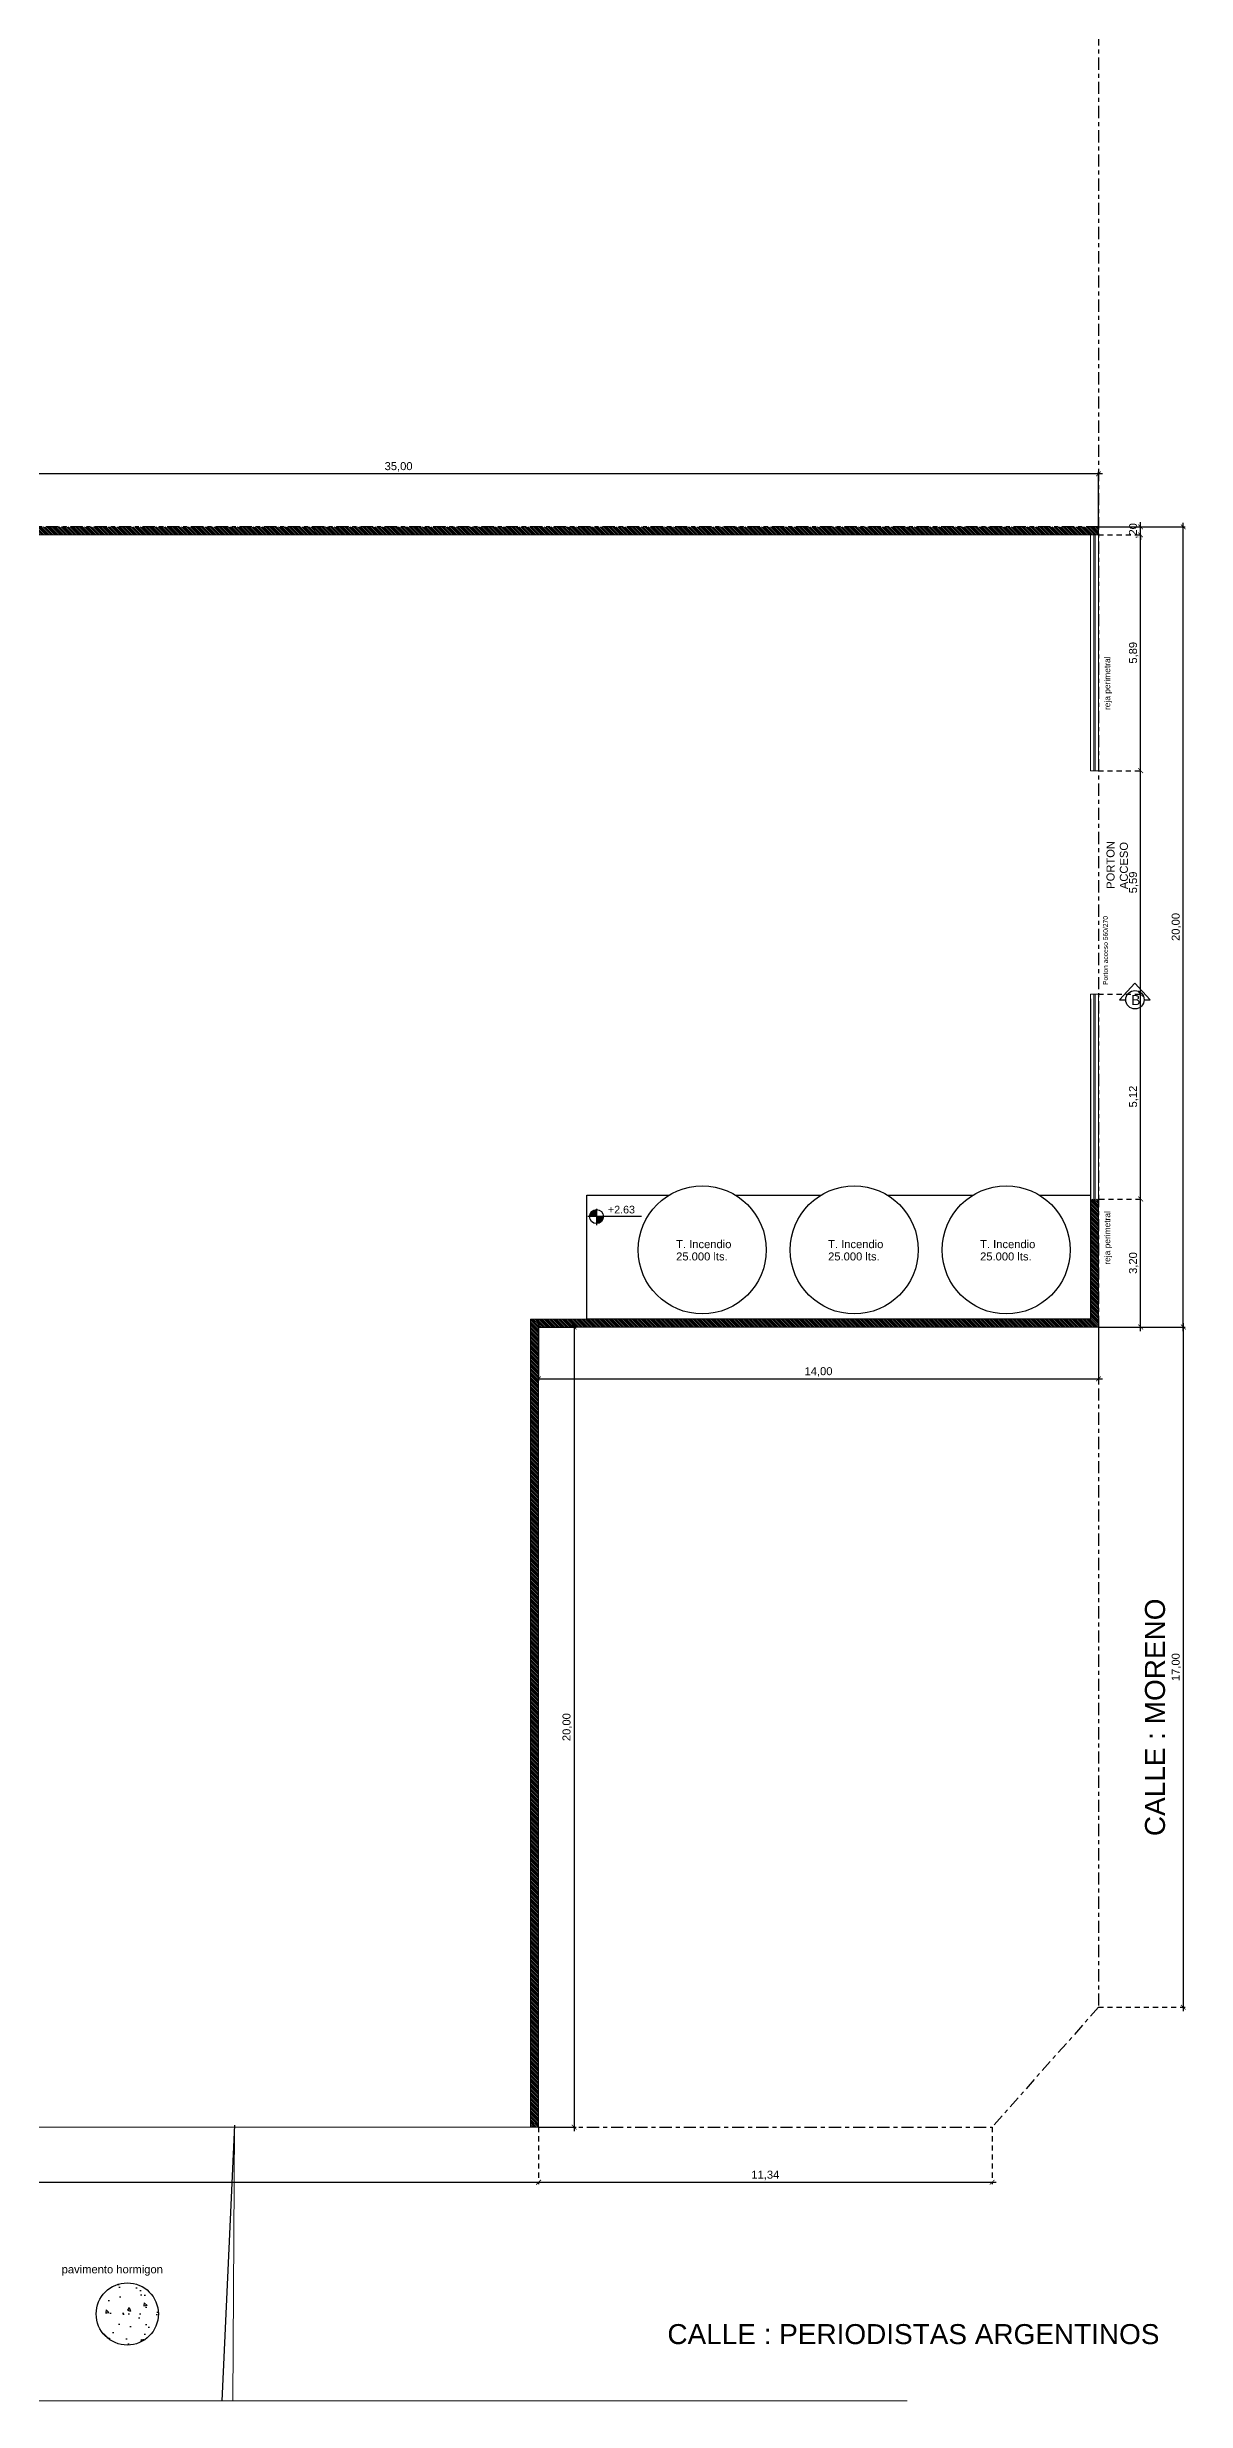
# Model space of a CAD drawing. Header units: metres. Extents: x 1166 to 1459, y -137 to 62.
# Drawn here: x 1430.9 to 1459.4, y -44.8 to 14.1 of the extents above; entities that cross this region are included whole.
import ezdxf

# ---------------------------------------------------------------- set-up
doc = ezdxf.new("R2010")
doc.units = ezdxf.units.M
doc.header["$LTSCALE"] = 0.508
doc.header["$PDMODE"] = 1
doc.header["$PDSIZE"] = -2
doc.linetypes.add('ACAD_ISO10W100', pattern=[18, 12, -3, 0, -3])
doc.linetypes.add('HIDDEN', pattern=[0.375, 0.25, -0.125])
doc.layers.get('0').update_dxf_attribs({"color": 9})
doc.layers.get('Defpoints').update_dxf_attribs({"color": 9})
for name, color, linetype in [('1-EJES', 9, 'ACAD_ISO10W100'), ('2-Corte', 9, 'Continuous'), ('2-Desig-Carp', 9, 'Continuous'), ('2-texto', 9, 'Continuous'), ('3-muros', 9, 'Continuous'), ('3-VISTA', 9, 'Continuous'), ('4-carpinterias', 9, 'Continuous'), ('7-artef', 9, 'Continuous'), ('8-cotas-100', 9, 'Continuous'), ('8-NIVEL-1-50', 9, 'Continuous'), ('9-Hatch', 9, 'Continuous'), ('9-Hatch existente', 9, 'Continuous'), ('9-PISOS', 9, 'Continuous'), ('artef', 9, 'Continuous')]:
    doc.layers.add(name, color=color, linetype=linetype)
doc.styles.add('swiss', font='swissel.ttf')
doc.dimstyles.new('dim-100', dxfattribs={"dimtxt": 0.2, "dimasz": 0.12, "dimexe": 0.05, "dimexo": 0, "dimgap": 0.05, "dimtad": 1, "dimzin": 4, "dimtxsty": 'swiss', "dimblk": 'ARCHTICK', "dimcen": 0.5, "dimdle": 0.1, "dimclrd": 256, "dimclre": 252, "dimclrt": 256, "dimadec": 0, "dimazin": 0, "dimtfac": 1, "dimtix": 1, "dimtmove": 2, "dimatfit": 3, "dimldrblk": 'OPEN30', "dimfxl": 0.05, "dimtolj": 1, "dimtzin": 0, "dimarcsym": 0})
pattern_1 = [(315, (120, 0), (0.0224506403, 0.0224506403), [])]

# ---------------------------------------------------------------- blocks, each defined once
blk = doc.blocks.new('_ARCHTICK')
at = {"color": 0, "linetype": 'ByBlock', "const_width": 0.15}
blk.add_lwpolyline([(-0.5, -0.5), (0.5, 0.5)], dxfattribs=at)
blk = doc.blocks.new('*D250')
at = {"layer": '8-cotas-100', "color": 252, "linetype": 'Continuous', "lineweight": -2, "transparency": 16777216}
for p, q in [((1443.174, -17.917), (1443.174, -19.261)), ((1457.174, -17.917), (1457.174, -19.261))]:
    blk.add_line(p, q, dxfattribs=at)
at = {"layer": '8-cotas-100', "linetype": 'Continuous', "lineweight": -2, "transparency": 16777216}
blk.add_line((1443.074, -19.211), (1457.274, -19.211), dxfattribs=at)
at = {"layer": 'Defpoints', "color": 0, "linetype": 'Continuous', "transparency": 16777216}
for p in [(1443.174, -17.917), (1457.174, -17.917), (1457.174, -19.211)]:
    blk.add_point(p, dxfattribs=at)
at = {"layer": '8-cotas-100', "linetype": 'Continuous', "lineweight": -2, "transparency": 16777216, "xscale": 0.12, "yscale": 0.12, "zscale": 0.12, "rotation": 180}
blk.add_blockref('_ARCHTICK', (1443.174, -19.211), dxfattribs=at)
at = {"layer": '8-cotas-100', "linetype": 'Continuous', "lineweight": -2, "transparency": 16777216, "xscale": 0.12, "yscale": 0.12, "zscale": 0.12}
blk.add_blockref('_ARCHTICK', (1457.174, -19.211), dxfattribs=at)
at = {"layer": '8-cotas-100', "linetype": 'Continuous', "lineweight": 0, "transparency": 16777216, "insert": (1450.174, -19.039), "char_height": 0.2, "attachment_point": 5, "style": 'swiss'}
blk.add_mtext('\\A1;14,00', dxfattribs=at)
blk = doc.blocks.new('_Open30')
at = {"color": 0, "linetype": 'ByBlock', "lineweight": -2}
for p, q in [((-1, 0.27), (0, 0)), ((0, 0), (-1, -0.27)), ((0, 0), (-1, 0))]:
    blk.add_line(p, q, dxfattribs=at)
blk = doc.blocks.new('*D251')
at = {"layer": '8-cotas-100', "color": 252, "linetype": 'Continuous', "lineweight": -2, "transparency": 16777216}
for p, q in [((1443.174, -17.917), (1444.113, -17.917)), ((1443.174, -37.917), (1444.113, -37.917))]:
    blk.add_line(p, q, dxfattribs=at)
at = {"layer": '8-cotas-100', "linetype": 'Continuous', "lineweight": -2, "transparency": 16777216}
blk.add_line((1444.063, -17.817), (1444.063, -38.017), dxfattribs=at)
at = {"layer": 'Defpoints', "color": 0, "linetype": 'Continuous', "transparency": 16777216}
for p in [(1443.174, -17.917), (1443.174, -37.917), (1444.063, -37.917)]:
    blk.add_point(p, dxfattribs=at)
at = {"layer": '8-cotas-100', "linetype": 'Continuous', "lineweight": -2, "transparency": 16777216, "xscale": 0.12, "yscale": 0.12, "zscale": 0.12}
for p, rotation in [((1444.063, -17.917), 90), ((1444.063, -37.917), 270)]:
    blk.add_blockref('_ARCHTICK', p, dxfattribs=dict(at, rotation=rotation))
at = {"layer": '8-cotas-100', "linetype": 'Continuous', "lineweight": 0, "transparency": 16777216, "insert": (1443.891, -27.917), "char_height": 0.2, "attachment_point": 5, "rotation": 90, "style": 'swiss'}
blk.add_mtext('\\A1;20,00', dxfattribs=at)
blk = doc.blocks.new('*D252')
at = {"layer": '8-cotas-100', "color": 252, "linetype": 'Continuous', "lineweight": -2, "transparency": 16777216}
for p, q in [((1457.174, 2.083), (1459.345, 2.083)), ((1457.174, -17.917), (1459.345, -17.917))]:
    blk.add_line(p, q, dxfattribs=at)
at = {"layer": '8-cotas-100', "linetype": 'Continuous', "lineweight": -2, "transparency": 16777216}
blk.add_line((1459.295, -18.017), (1459.295, 2.183), dxfattribs=at)
at = {"layer": 'Defpoints', "color": 0, "linetype": 'Continuous', "transparency": 16777216}
for p in [(1457.174, 2.083), (1459.295, 2.083), (1457.174, -17.917)]:
    blk.add_point(p, dxfattribs=at)
at = {"layer": '8-cotas-100', "linetype": 'Continuous', "lineweight": -2, "transparency": 16777216, "xscale": 0.12, "yscale": 0.12, "zscale": 0.12}
for p, rotation in [((1459.295, 2.083), 90), ((1459.295, -17.917), 270)]:
    blk.add_blockref('_ARCHTICK', p, dxfattribs=dict(at, rotation=rotation))
at = {"layer": '8-cotas-100', "linetype": 'Continuous', "lineweight": 0, "transparency": 16777216, "insert": (1459.123, -7.917), "char_height": 0.2, "attachment_point": 5, "rotation": 90, "style": 'swiss'}
blk.add_mtext('\\A1;20,00', dxfattribs=at)
blk = doc.blocks.new('*D253')
at = {"layer": '8-cotas-100', "linetype": 'Continuous', "lineweight": -2, "transparency": 16777216}
blk.add_line((1457.274, 3.411), (1422.074, 3.411), dxfattribs=at)
at = {"layer": '8-cotas-100', "color": 252, "linetype": 'Continuous', "lineweight": -2, "transparency": 16777216}
for p, q in [((1422.174, 2.083), (1422.174, 3.461)), ((1457.174, 2.083), (1457.174, 3.461))]:
    blk.add_line(p, q, dxfattribs=at)
at = {"layer": 'Defpoints', "color": 0, "linetype": 'Continuous', "transparency": 16777216}
for p in [(1422.174, 3.411), (1422.174, 2.083), (1457.174, 2.083)]:
    blk.add_point(p, dxfattribs=at)
at = {"layer": '8-cotas-100', "linetype": 'Continuous', "lineweight": -2, "transparency": 16777216, "xscale": 0.12, "yscale": 0.12, "zscale": 0.12, "rotation": 180}
blk.add_blockref('_ARCHTICK', (1422.174, 3.411), dxfattribs=at)
at = {"layer": '8-cotas-100', "linetype": 'Continuous', "lineweight": -2, "transparency": 16777216, "xscale": 0.12, "yscale": 0.12, "zscale": 0.12}
blk.add_blockref('_ARCHTICK', (1457.174, 3.411), dxfattribs=at)
at = {"layer": '8-cotas-100', "linetype": 'Continuous', "lineweight": 0, "transparency": 16777216, "insert": (1439.674, 3.583), "char_height": 0.2, "attachment_point": 5, "style": 'swiss'}
blk.add_mtext('\\A1;35,00', dxfattribs=at)
blk = doc.blocks.new('*D258')
at = {"layer": '8-cotas-100', "color": 252, "linetype": 'HIDDEN', "lineweight": -2, "transparency": 16777216}
for p, q in [((1457.194, -17.917), (1459.345, -17.917)), ((1457.174, -34.917), (1459.345, -34.917))]:
    blk.add_line(p, q, dxfattribs=at)
at = {"layer": '8-cotas-100', "linetype": 'Continuous', "lineweight": -2, "transparency": 16777216}
blk.add_line((1459.295, -17.817), (1459.295, -35.017), dxfattribs=at)
at = {"layer": 'Defpoints', "color": 0, "linetype": 'Continuous', "transparency": 16777216}
for p in [(1457.194, -17.917), (1457.174, -34.917), (1459.295, -34.917)]:
    blk.add_point(p, dxfattribs=at)
at = {"layer": '8-cotas-100', "linetype": 'Continuous', "lineweight": -2, "transparency": 16777216, "xscale": 0.12, "yscale": 0.12, "zscale": 0.12}
for p, rotation in [((1459.295, -17.917), 90), ((1459.295, -34.917), 270)]:
    blk.add_blockref('_ARCHTICK', p, dxfattribs=dict(at, rotation=rotation))
at = {"layer": '8-cotas-100', "linetype": 'Continuous', "lineweight": 0, "transparency": 16777216, "insert": (1459.123, -26.417), "char_height": 0.2, "attachment_point": 5, "rotation": 90, "style": 'swiss'}
blk.add_mtext('\\A1;17,00', dxfattribs=at)
blk = doc.blocks.new('*D263')
at = {"layer": '8-cotas-100', "color": 252, "linetype": 'HIDDEN', "lineweight": -2, "transparency": 16777216}
for p, q in [((1378.574, -37.917), (1378.574, -39.343)), ((1443.174, -37.917), (1443.174, -39.343))]:
    blk.add_line(p, q, dxfattribs=at)
at = {"layer": '8-cotas-100', "linetype": 'Continuous', "lineweight": -2, "transparency": 16777216}
blk.add_line((1378.474, -39.293), (1443.274, -39.293), dxfattribs=at)
at = {"layer": 'Defpoints', "color": 0, "linetype": 'Continuous', "transparency": 16777216}
for p in [(1378.574, -37.917), (1443.174, -37.917), (1443.174, -39.293)]:
    blk.add_point(p, dxfattribs=at)
at = {"layer": '8-cotas-100', "linetype": 'Continuous', "lineweight": -2, "transparency": 16777216, "xscale": 0.12, "yscale": 0.12, "zscale": 0.12, "rotation": 180}
blk.add_blockref('_ARCHTICK', (1378.574, -39.293), dxfattribs=at)
at = {"layer": '8-cotas-100', "linetype": 'Continuous', "lineweight": -2, "transparency": 16777216, "xscale": 0.12, "yscale": 0.12, "zscale": 0.12}
blk.add_blockref('_ARCHTICK', (1443.174, -39.293), dxfattribs=at)
at = {"layer": '8-cotas-100', "linetype": 'Continuous', "lineweight": 0, "transparency": 16777216, "insert": (1410.874, -39.122), "char_height": 0.2, "attachment_point": 5, "style": 'swiss'}
blk.add_mtext('\\A1;64,60', dxfattribs=at)
blk = doc.blocks.new('*D264')
at = {"layer": '8-cotas-100', "color": 252, "linetype": 'HIDDEN', "lineweight": -2, "transparency": 16777216}
for p, q in [((1443.174, -37.917), (1443.174, -39.343)), ((1454.514, -37.917), (1454.514, -39.343))]:
    blk.add_line(p, q, dxfattribs=at)
at = {"layer": '8-cotas-100', "linetype": 'Continuous', "lineweight": -2, "transparency": 16777216}
blk.add_line((1443.074, -39.293), (1454.614, -39.293), dxfattribs=at)
at = {"layer": 'Defpoints', "color": 0, "linetype": 'Continuous', "transparency": 16777216}
for p in [(1443.174, -37.917), (1454.514, -37.917), (1454.514, -39.293)]:
    blk.add_point(p, dxfattribs=at)
at = {"layer": '8-cotas-100', "linetype": 'Continuous', "lineweight": -2, "transparency": 16777216, "xscale": 0.12, "yscale": 0.12, "zscale": 0.12, "rotation": 180}
blk.add_blockref('_ARCHTICK', (1443.174, -39.293), dxfattribs=at)
at = {"layer": '8-cotas-100', "linetype": 'Continuous', "lineweight": -2, "transparency": 16777216, "xscale": 0.12, "yscale": 0.12, "zscale": 0.12}
blk.add_blockref('_ARCHTICK', (1454.514, -39.293), dxfattribs=at)
at = {"layer": '8-cotas-100', "linetype": 'Continuous', "lineweight": 0, "transparency": 16777216, "insert": (1448.844, -39.122), "char_height": 0.2, "attachment_point": 5, "style": 'swiss'}
blk.add_mtext('\\A1;11,34', dxfattribs=at)
blk = doc.blocks.new('*D245')
at = {"layer": '3-muros', "linetype": 'Continuous', "lineweight": -2, "transparency": 16777216}
blk.add_line((1458.227, -18.017), (1458.227, -14.617), dxfattribs=at)
at = {"layer": '3-muros', "color": 252, "linetype": 'HIDDEN', "lineweight": -2, "transparency": 16777216}
for p, q in [((1457.194, -14.717), (1458.277, -14.717)), ((1457.194, -17.917), (1458.277, -17.917))]:
    blk.add_line(p, q, dxfattribs=at)
at = {"layer": 'Defpoints', "color": 0, "linetype": 'Continuous', "transparency": 16777216}
for p in [(1457.194, -14.717), (1458.227, -14.717), (1457.194, -17.917)]:
    blk.add_point(p, dxfattribs=at)
at = {"layer": '3-muros', "linetype": 'Continuous', "lineweight": -2, "transparency": 16777216, "xscale": 0.12, "yscale": 0.12, "zscale": 0.12}
for p, rotation in [((1458.227, -14.717), 90), ((1458.227, -17.917), 270)]:
    blk.add_blockref('_ARCHTICK', p, dxfattribs=dict(at, rotation=rotation))
at = {"layer": '3-muros', "linetype": 'Continuous', "lineweight": 0, "transparency": 16777216, "insert": (1458.056, -16.317), "char_height": 0.2, "attachment_point": 5, "rotation": 90, "style": 'swiss'}
blk.add_mtext('\\A1;3,20', dxfattribs=at)
blk = doc.blocks.new('*D246')
at = {"layer": '3-muros', "color": 252, "linetype": 'HIDDEN', "lineweight": -2, "transparency": 16777216}
for p, q in [((1457.174, -9.596), (1458.277, -9.596)), ((1457.194, -14.717), (1458.277, -14.717))]:
    blk.add_line(p, q, dxfattribs=at)
at = {"layer": '3-muros', "linetype": 'Continuous', "lineweight": -2, "transparency": 16777216}
blk.add_line((1458.227, -14.817), (1458.227, -9.496), dxfattribs=at)
at = {"layer": 'Defpoints', "color": 0, "linetype": 'Continuous', "transparency": 16777216}
for p in [(1457.174, -9.596), (1458.227, -9.596), (1457.194, -14.717)]:
    blk.add_point(p, dxfattribs=at)
at = {"layer": '3-muros', "linetype": 'Continuous', "lineweight": -2, "transparency": 16777216, "xscale": 0.12, "yscale": 0.12, "zscale": 0.12}
for p, rotation in [((1458.227, -9.596), 90), ((1458.227, -14.717), 270)]:
    blk.add_blockref('_ARCHTICK', p, dxfattribs=dict(at, rotation=rotation))
at = {"layer": '3-muros', "linetype": 'Continuous', "lineweight": 0, "transparency": 16777216, "insert": (1458.056, -12.157), "char_height": 0.2, "attachment_point": 5, "rotation": 90, "style": 'swiss'}
blk.add_mtext('\\A1;5,12', dxfattribs=at)
blk = doc.blocks.new('*D247')
at = {"layer": '3-muros', "color": 252, "linetype": 'HIDDEN', "lineweight": -2, "transparency": 16777216}
for p, q in [((1457.174, -4.011), (1458.277, -4.011)), ((1457.174, -9.596), (1458.277, -9.596))]:
    blk.add_line(p, q, dxfattribs=at)
at = {"layer": '3-muros', "linetype": 'Continuous', "lineweight": -2, "transparency": 16777216}
blk.add_line((1458.227, -9.696), (1458.227, -3.911), dxfattribs=at)
at = {"layer": 'Defpoints', "color": 0, "linetype": 'Continuous', "transparency": 16777216}
for p in [(1457.174, -4.011), (1458.227, -4.011), (1457.174, -9.596)]:
    blk.add_point(p, dxfattribs=at)
at = {"layer": '3-muros', "linetype": 'Continuous', "lineweight": -2, "transparency": 16777216, "xscale": 0.12, "yscale": 0.12, "zscale": 0.12}
for p, rotation in [((1458.227, -4.011), 90), ((1458.227, -9.596), 270)]:
    blk.add_blockref('_ARCHTICK', p, dxfattribs=dict(at, rotation=rotation))
at = {"layer": '3-muros', "linetype": 'Continuous', "lineweight": 0, "transparency": 16777216, "insert": (1458.056, -6.804), "char_height": 0.2, "attachment_point": 5, "rotation": 90, "style": 'swiss'}
blk.add_mtext('\\A1;5,59', dxfattribs=at)
blk = doc.blocks.new('*D248')
at = {"layer": '3-muros', "color": 252, "linetype": 'HIDDEN', "lineweight": -2, "transparency": 16777216}
for p, q in [((1457.174, 1.883), (1458.277, 1.883)), ((1457.174, -4.011), (1458.277, -4.011))]:
    blk.add_line(p, q, dxfattribs=at)
at = {"layer": '3-muros', "linetype": 'Continuous', "lineweight": -2, "transparency": 16777216}
blk.add_line((1458.227, -4.111), (1458.227, 1.983), dxfattribs=at)
at = {"layer": 'Defpoints', "color": 0, "linetype": 'Continuous', "transparency": 16777216}
for p in [(1457.174, 1.883), (1458.227, 1.883), (1457.174, -4.011)]:
    blk.add_point(p, dxfattribs=at)
at = {"layer": '3-muros', "linetype": 'Continuous', "lineweight": -2, "transparency": 16777216, "xscale": 0.12, "yscale": 0.12, "zscale": 0.12}
for p, rotation in [((1458.227, 1.883), 90), ((1458.227, -4.011), 270)]:
    blk.add_blockref('_ARCHTICK', p, dxfattribs=dict(at, rotation=rotation))
at = {"layer": '3-muros', "linetype": 'Continuous', "lineweight": 0, "transparency": 16777216, "insert": (1458.056, -1.064), "char_height": 0.2, "attachment_point": 5, "rotation": 90, "style": 'swiss'}
blk.add_mtext('\\A1;5,89', dxfattribs=at)
blk = doc.blocks.new('*D249')
at = {"layer": '3-muros', "color": 252, "linetype": 'HIDDEN', "lineweight": -2, "transparency": 16777216}
for p, q in [((1457.174, 2.083), (1458.277, 2.083)), ((1457.174, 1.883), (1458.277, 1.883))]:
    blk.add_line(p, q, dxfattribs=at)
at = {"layer": '3-muros', "linetype": 'Continuous', "lineweight": -2, "transparency": 16777216}
for p, q in [((1458.227, 2.083), (1458.227, 2.203)), ((1458.227, 1.883), (1458.227, 2.083)), ((1458.227, 1.883), (1458.227, 1.763))]:
    blk.add_line(p, q, dxfattribs=at)
at = {"layer": 'Defpoints', "color": 0, "linetype": 'Continuous', "transparency": 16777216}
for p in [(1457.174, 2.083), (1457.174, 1.883), (1458.227, 2.083)]:
    blk.add_point(p, dxfattribs=at)
at = {"layer": '3-muros', "linetype": 'Continuous', "lineweight": -2, "transparency": 16777216, "xscale": 0.12, "yscale": 0.12, "zscale": 0.12}
for p, rotation in [((1458.227, 2.083), 270), ((1458.227, 1.883), 90)]:
    blk.add_blockref('_ARCHTICK', p, dxfattribs=dict(at, rotation=rotation))
at = {"layer": '3-muros', "linetype": 'Continuous', "lineweight": 0, "transparency": 16777216, "insert": (1458.056, 1.983), "char_height": 0.2, "attachment_point": 5, "rotation": 90, "style": 'swiss'}
blk.add_mtext('\\A1;,20', dxfattribs=at)
blk = doc.blocks.new('NIVEL-1-100')
h = blk.add_hatch(color=256)
h.paths.add_polyline_path([(0, 0.155, 0.414214), (-0.155, 0), (0, 0)])
h.paths.add_polyline_path([(0.155, 0), (0, 0), (0, -0.155, 0.414214)])
for p, q in [((1, 0), (-0.194, 0)), ((0, 0.174), (0, -0.192))]:
    blk.add_line(p, q)
blk.add_circle((0, 0), 0.155)
at = {"style": 'swiss'}
blk.add_attdef('+00.00', (0.111, 0.07), '', height=0.17, dxfattribs=at)

msp = doc.modelspace()

# ---------------------------------------------------------------- hatches: boundary and pattern name
at = {"layer": '9-Hatch'}
h = msp.add_hatch(dxfattribs=at)
h.set_pattern_fill('AR-CONC', color=256, scale=0.005, angle=-90)
h.set_pattern_definition([(320, (1687.6917, 340.6986), (-0.0796954, -0.9109233), [0.09525, -1.04775]), (265, (1687.6917, 340.6986), (0.9552842, 0.1762171), [0.0762, -0.838203]), (10.45144, (1687.685, 340.6227), (0.8755888, -0.7347062), [0.08095, -0.8904512]), (316.1842, (1687.9457, 340.6986), (-0.2102116, -1.3553952), [0.142875, -1.571625]), (6.63556, (1687.9281, 340.5857), (1.2371306, -1.1870207), [0.121425, -1.335678]), (261.18415, (1687.9457, 340.6986), (1.2371306, -1.1870207), [0.1143, -1.2572987]), (291, (1687.8822, 340.5716), (-0.511326, -0.758072), [0.09525, -1.04775]), (236, (1687.8822, 340.5716), (0.9209398, -0.3090101), [0.0762, -0.8382]), (341.45144, (1687.8396, 340.5084), (0.4096138, -1.0670821), [0.08095, -0.8904497]), (307.5, (1687.69167, 340.6986), (0.4227752, -0.01544302), [0, -0.82804, 0, -0.8509, 0, -0.841375]), (277.5, (1687.69167, 340.6986), (0.50090287, -0.3340983), [0, -0.48514, 0, -0.80899, 0, -0.320675]), (237.5, (1687.69167, 340.9818), (-0.02864372, -0.67795298), [0, -0.3175, 0, -0.9906, 0, -1.31445]), (227.5, (1687.69167, 341.1088), (0.12713246, -0.7406459), [0, -0.41275, 0, -0.65786, 0, -0.93345])])
h.paths.add_polyline_path([(1432.891, -43.362, 1), (1432.891, -41.808, 1)])
at = {"layer": '9-Hatch existente', "linetype": 'Continuous', "lineweight": 0}
h = msp.add_hatch(dxfattribs=at)
h.set_pattern_fill('ANSI31', color=256, scale=0.01, angle=-90)
h.set_pattern_definition(pattern_1)
h.paths.add_polyline_path([(1457.174, 2.083), (1422.174, 2.083), (1422.174, 1.883), (1457.174, 1.883)])
h = msp.add_hatch(dxfattribs=at)
h.set_pattern_fill('ANSI31', color=256, scale=0.01, angle=-90)
h.set_pattern_definition(pattern_1)
h.paths.add_polyline_path([(1443.174, -30.632), (1442.974, -30.632), (1442.974, -37.917), (1443.174, -37.917)])
h.paths.add_polyline_path([(1443.174, -17.717), (1442.974, -17.717), (1442.974, -30.632), (1443.174, -30.632)])
h.paths.add_polyline_path([(1454.723, -16.001), (1456.718, -16.001), (1456.718, -15.252), (1454.723, -15.252)], flags=8)
h = msp.add_hatch(dxfattribs=at)
h.set_pattern_fill('ANSI31', color=256, scale=0.01, angle=-90)
h.set_pattern_definition(pattern_1)
h.paths.add_polyline_path([(1457.174, -14.717), (1456.974, -14.717), (1456.974, -17.717), (1453.974, -17.717), (1443.174, -17.717), (1443.174, -17.917), (1457.174, -17.917)])

# ---------------------------------------------------------------- linework, layer by layer
at = {"layer": '1-EJES', "linetype": 'ACAD_ISO10W100', "ltscale": 0.05}
for p, q in [((1457.174, 59.173), (1457.174, -34.917)), ((1457.174, 2.083), (1422.174, 2.083)), ((1457.174, -34.917), (1454.514, -37.917)), ((1443.174, -37.917), (1454.514, -37.917))]:
    msp.add_line(p, q, dxfattribs=at)
at = {"layer": '2-Corte'}
for p, q in [((1457.703, -9.735), (1458.086, -9.319)), ((1458.469, -9.735), (1458.086, -9.319)), ((1457.703, -9.735), (1457.856, -9.735)), ((1458.316, -9.735), (1458.469, -9.735))]:
    msp.add_line(p, q, dxfattribs=at)
msp.add_circle((1458.086, -9.735), 0.23, dxfattribs=at)
at = {"layer": '3-muros', "linetype": 'Continuous', "lineweight": 0}
for p, q in [((1457.174, 1.883), (1422.174, 1.883)), ((1456.974, -14.717), (1456.974, -17.717)), ((1457.174, -14.956), (1457.174, -17.717)), ((1442.974, -17.717), (1453.974, -17.717)), ((1442.974, -37.917), (1442.974, -17.717)), ((1443.174, -37.917), (1443.174, -17.717)), ((1443.174, -17.917), (1457.194, -17.917)), ((1453.974, -17.717), (1456.974, -17.717))]:
    msp.add_line(p, q, dxfattribs=at)
at = {"layer": '3-muros', "lineweight": 0}
msp.add_line((1443.174, -37.917), (1427.174, -37.917), dxfattribs=at)
at = {"layer": '3-VISTA'}
for points in [[(1455.69, -14.617), (1456.974, -14.617), (1456.974, -17.717), (1444.385, -17.717), (1444.385, -14.617), (1446.445, -14.617)], [(1448.09, -14.617), (1450.245, -14.617)], [(1451.89, -14.617), (1454.045, -14.617)]]:
    msp.add_lwpolyline(points, dxfattribs=at)
at = {"layer": '4-carpinterias', "linetype": 'Continuous', "lineweight": 0}
for p, q in [((1456.974, -4.011), (1456.974, 1.883)), ((1457.061, -4.011), (1457.061, 1.883)), ((1457.091, -4.011), (1457.091, 1.883)), ((1457.174, -4.011), (1457.174, 2.083)), ((1456.974, -4.011), (1457.174, -4.011)), ((1456.974, -14.717), (1456.974, -9.596)), ((1456.974, -9.596), (1457.174, -9.596)), ((1457.061, -14.717), (1457.061, -9.596)), ((1457.091, -14.717), (1457.091, -9.596)), ((1457.174, -17.917), (1457.174, -9.596))]:
    msp.add_line(p, q, dxfattribs=at)
at = {"layer": '7-artef'}
for centre in [(1447.267, -15.989), (1451.067, -15.989), (1454.867, -15.989)]:
    msp.add_circle(centre, 1.6, dxfattribs=at)
at = {"layer": '9-Hatch'}
msp.add_circle((1432.891, -42.585), 0.777, dxfattribs=at)
at = {"layer": '9-PISOS'}
msp.add_line((1435.574, -37.868), (1435.252, -44.758), dxfattribs=at)
at = {"layer": '9-PISOS', "linetype": 'Continuous', "lineweight": 0, "flags": 128}
for points in [[(1435.574, -37.917), (1435.526, -44.758)], [(1452.387, -44.758), (1427.414, -44.758), (1427.414, -44.758)]]:
    msp.add_lwpolyline(points, dxfattribs=at)
at = {"layer": 'artef'}
msp.add_line((1456.974, -9.717), (1456.974, -14.717), dxfattribs=at)

# ---------------------------------------------------------------- block references
at = {"layer": '8-NIVEL-1-50'}
ref = msp.add_blockref('NIVEL-1-100', (1444.623, -15.156), dxfattribs=dict(at, xscale=1.125, yscale=1.125, zscale=1.125))
ref.add_attrib('+00.00', '+2.63', (1444.909, -15.077), dxfattribs={"layer": '0', "height": 0.1913, "style": 'swiss'})

# ---------------------------------------------------------------- texts
at = {"layer": '2-Corte', "insert": (1457.991, -9.869), "char_height": 0.25, "width": 1.27676, "attachment_point": 7, "style": 'swiss'}
msp.add_mtext('B', dxfattribs=at)
at = {"layer": '2-Desig-Carp', "insert": (1457.289, -7.643), "char_height": 0.12, "width": 5.11385, "attachment_point": 3, "rotation": 90, "style": 'swiss'}
msp.add_mtext('\\pi-0.36,l0.48,t0.48,4.56;{\\fArial|b0|i0|c0|p34;Porton acceso 560/270 }', dxfattribs=at)
at = {"layer": '2-texto', "style": 'swiss'}
for p in [(1457.468, -2.495), (1457.468, -16.358)]:
    msp.add_text('reja perimetral', height=0.15, rotation=90, dxfattribs=at).set_placement(p)
for s, p in [('T. Incendio', (1446.614, -15.945)), ('T. Incendio', (1450.414, -15.945)), ('T. Incendio', (1454.214, -15.945)), ('25.000 lts.', (1446.614, -16.252)), ('25.000 lts.', (1450.414, -16.252)), ('25.000 lts.', (1454.214, -16.252))]:
    msp.add_text(s, height=0.2, dxfattribs=at).set_placement(p)
at = {"layer": '2-texto', "insert": (1457.375, -7.573), "char_height": 0.2, "width": 2.36921, "attachment_point": 1, "rotation": 90, "style": 'swiss'}
msp.add_mtext('\\pi0.60923;{\\fArial|b0|i0|c0|p34;PORTON \\P\\pi0.60091;ACCESO}', dxfattribs=at)
at = {"layer": '2-texto', "insert": (1458.337, -30.64), "char_height": 0.5, "attachment_point": 1, "rotation": 90, "style": 'swiss'}
msp.add_mtext_dynamic_manual_height_columns('{\\fArial|b0|i0|c0|p34;CALLE : MORENO}', width=13.40179, gutter_width=1, heights=[0], dxfattribs=at)
at = {"layer": '2-texto', "insert": (1431.05, -41.368), "char_height": 0.2, "width": 6.62475, "attachment_point": 1, "style": 'swiss'}
msp.add_mtext('\\pi-0.6,l0.8,t0.8;pavimento hormigon', dxfattribs=at)
at = {"layer": '2-texto', "insert": (1446.396, -42.838), "char_height": 0.5, "attachment_point": 1, "style": 'swiss'}
msp.add_mtext_dynamic_manual_height_columns('{\\fArial|b0|i0|c0|p34;CALLE : PERIODISTAS ARGENTINOS}', width=13.40179, gutter_width=1, heights=[0], dxfattribs=at)

# ---------------------------------------------------------------- dimensions: what is measured, and where the dimension line sits
at = {"layer": '3-muros', "linetype": 'Continuous', "lineweight": 0}
for base, p1, p2, picture, middle in [((1458.227, 2.083), (1457.174, 1.883), (1457.174, 2.083), '*D249', (1458.056, 1.983)), ((1458.227, 1.883), (1457.174, -4.011), (1457.174, 1.883), '*D248', (1458.056, -1.064)), ((1458.2275, -4.011), (1457.1736, -9.5963), (1457.1736, -4.011), '*D247', (1458.0559, -6.8037)), ((1458.227, -9.596), (1457.194, -14.717), (1457.174, -9.596), '*D246', (1458.056, -12.157)), ((1458.227, -14.717), (1457.194, -17.917), (1457.194, -14.717), '*D245', (1458.056, -16.317))]:
    dim = msp.add_linear_dim(base=base, p1=p1, p2=p2, angle=90, dimstyle='dim-100', dxfattribs=at)
    dim.commit()
    dim.dimension.update_dxf_attribs({"geometry": picture, "text_midpoint": middle})
at = {"layer": '8-cotas-100', "linetype": 'Continuous', "lineweight": 0}
for base, p1, p2, picture, middle in [((1422.174, 3.411), (1457.174, 2.083), (1422.174, 2.083), '*D253', (1439.674, 3.583)), ((1457.174, -19.211), (1443.174, -17.917), (1457.174, -17.917), '*D250', (1450.174, -19.039)), ((1443.174, -39.293), (1378.574, -37.917), (1443.174, -37.917), '*D263', (1410.874, -39.122)), ((1454.514, -39.293), (1443.174, -37.917), (1454.514, -37.917), '*D264', (1448.844, -39.122))]:
    dim = msp.add_linear_dim(base=base, p1=p1, p2=p2, dimstyle='dim-100', dxfattribs=at)
    dim.commit()
    dim.dimension.update_dxf_attribs({"geometry": picture, "text_midpoint": middle})
for base, p1, p2, picture, middle in [((1459.295, 2.083), (1457.174, -17.917), (1457.174, 2.083), '*D252', (1459.123, -7.917)), ((1444.063, -37.917), (1443.174, -17.917), (1443.174, -37.917), '*D251', (1443.891, -27.917)), ((1459.295, -34.917), (1457.194, -17.917), (1457.174, -34.917), '*D258', (1459.123, -26.417))]:
    dim = msp.add_linear_dim(base=base, p1=p1, p2=p2, angle=90, dimstyle='dim-100', dxfattribs=at)
    dim.commit()
    dim.dimension.update_dxf_attribs({"geometry": picture, "text_midpoint": middle})

doc.saveas('drawing.dxf')
